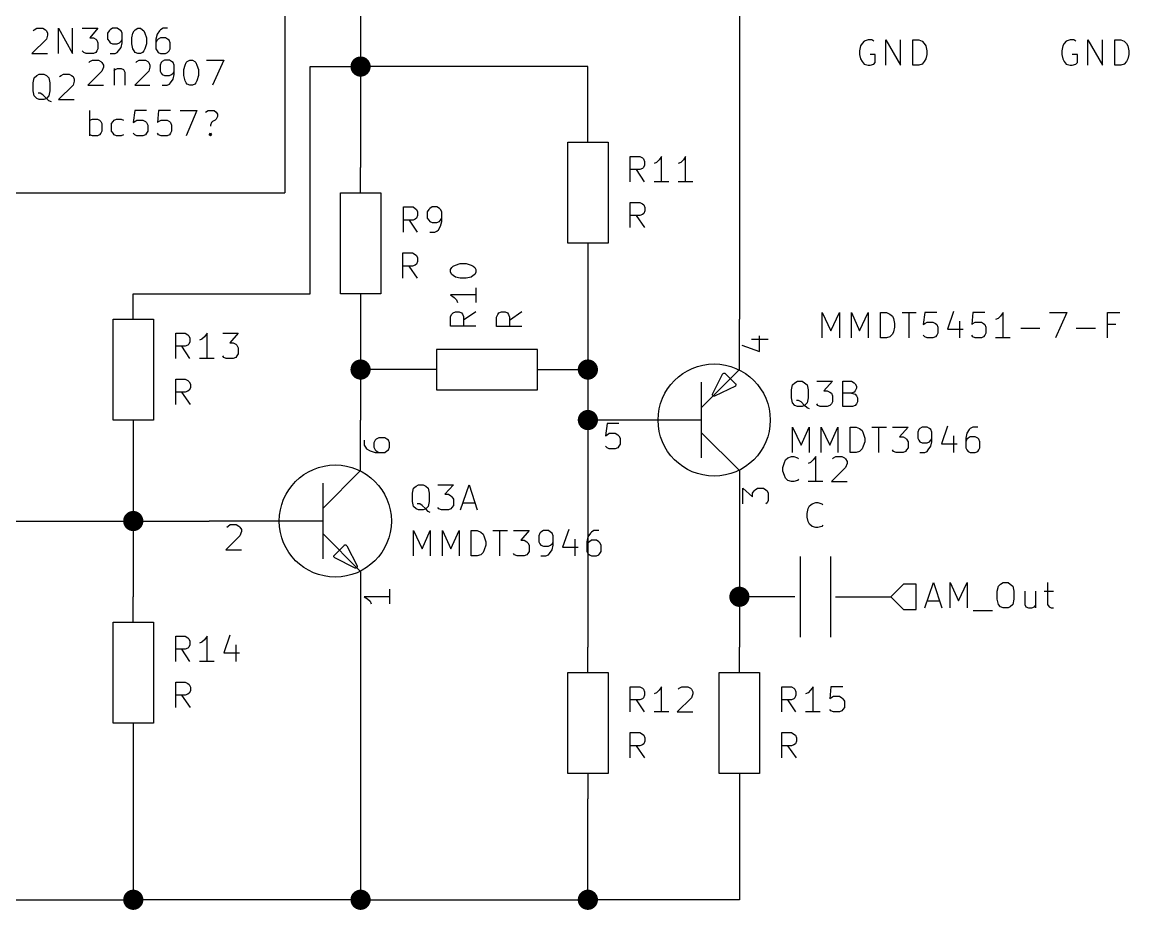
# Model space of a CAD drawing. Extents: x 0.4 to 11.3, y -7.9 to -0.4.
# Drawn here: x 6.63 to 8.821, y -4.82 to -3.062 of the extents above; entities that cross this region are included whole.
import ezdxf

# ---------------------------------------------------------------- set-up
doc = ezdxf.new("R2010")
doc.units = 0
doc.header["$MEASUREMENT"] = 0
for name, color, linetype in [('BLUE3', 171, 'CONTINUOUS'), ('BROWN2', 54, 'CONTINUOUS'), ('CYAN2', 4, 'CONTINUOUS'), ('GREEN2', 3, 'CONTINUOUS'), ('RED2', 1, 'CONTINUOUS')]:
    doc.layers.add(name, color=color, linetype=linetype)

msp = doc.modelspace()

# ---------------------------------------------------------------- linework, layer by layer
at = {"layer": 'BLUE3', "linetype": 'CONTINUOUS'}
for p, q in [((6.762, -3.142), (6.764, -3.14)), ((6.764, -3.14), (6.769, -3.137)), ((6.769, -3.137), (6.781, -3.137)), ((6.781, -3.137), (6.786, -3.14)), ((6.786, -3.14), (6.788, -3.142)), ((6.788, -3.142), (6.791, -3.147)), ((6.791, -3.151), (6.788, -3.159)), ((6.791, -3.147), (6.791, -3.151)), ((6.812, -3.154), (6.812, -3.187)), ((6.814, -3.156), (6.819, -3.154)), ((6.819, -3.154), (6.826, -3.154)), ((6.826, -3.154), (6.831, -3.156)), ((6.855, -3.142), (6.857, -3.14)), ((6.857, -3.14), (6.862, -3.137)), ((6.862, -3.137), (6.874, -3.137)), ((6.874, -3.137), (6.879, -3.14)), ((6.879, -3.14), (6.881, -3.142)), ((6.881, -3.142), (6.883, -3.147)), ((6.883, -3.151), (6.881, -3.159)), ((6.883, -3.147), (6.883, -3.151)), ((6.905, -3.142), (6.903, -3.147)), ((6.903, -3.147), (6.903, -3.159)), ((6.907, -3.14), (6.905, -3.142)), ((6.912, -3.137), (6.907, -3.14)), ((6.922, -3.137), (6.912, -3.137)), ((6.926, -3.14), (6.922, -3.137)), ((6.929, -3.142), (6.926, -3.14)), ((6.931, -3.147), (6.929, -3.142)), ((6.931, -3.166), (6.931, -3.147)), ((6.95, -3.156), (6.953, -3.147)), ((6.953, -3.147), (6.955, -3.142)), ((6.955, -3.142), (6.957, -3.14)), ((6.957, -3.14), (6.962, -3.137)), ((6.962, -3.137), (6.967, -3.137)), ((6.967, -3.137), (6.972, -3.14)), ((6.972, -3.14), (6.974, -3.142)), ((6.974, -3.142), (6.976, -3.147)), ((6.976, -3.147), (6.979, -3.156)), ((6.995, -3.137), (7.029, -3.137)), ((7.029, -3.137), (7.007, -3.187)), ((6.788, -3.159), (6.76, -3.187)), ((6.812, -3.159), (6.814, -3.156)), ((6.831, -3.156), (6.833, -3.161)), ((6.833, -3.161), (6.833, -3.187)), ((6.881, -3.159), (6.853, -3.187)), ((6.903, -3.159), (6.905, -3.163)), ((6.905, -3.163), (6.907, -3.166)), ((6.907, -3.166), (6.912, -3.168)), ((6.912, -3.168), (6.922, -3.168)), ((6.922, -3.168), (6.926, -3.166)), ((6.924, -3.182), (6.929, -3.175)), ((6.926, -3.166), (6.929, -3.163)), ((6.929, -3.163), (6.931, -3.159)), ((6.929, -3.175), (6.931, -3.166)), ((6.95, -3.168), (6.95, -3.156)), ((6.953, -3.178), (6.95, -3.168)), ((6.979, -3.168), (6.976, -3.178)), ((6.979, -3.156), (6.979, -3.168)), ((6.76, -3.187), (6.791, -3.187)), ((6.853, -3.187), (6.883, -3.187)), ((6.907, -3.187), (6.917, -3.187)), ((6.917, -3.187), (6.922, -3.185)), ((6.922, -3.185), (6.924, -3.182)), ((6.955, -3.182), (6.953, -3.178)), ((6.957, -3.185), (6.955, -3.182)), ((6.962, -3.187), (6.957, -3.185)), ((6.967, -3.187), (6.962, -3.187)), ((6.972, -3.185), (6.967, -3.187)), ((6.974, -3.182), (6.972, -3.185)), ((6.976, -3.178), (6.974, -3.182)), ((6.764, -3.287), (6.764, -3.237)), ((6.853, -3.237), (6.85, -3.261)), ((6.876, -3.237), (6.853, -3.237)), ((6.9, -3.237), (6.898, -3.261)), ((6.924, -3.237), (6.9, -3.237)), ((6.943, -3.237), (6.976, -3.237)), ((6.976, -3.237), (6.955, -3.287)), ((6.993, -3.24), (6.998, -3.237)), ((6.998, -3.237), (7.01, -3.237)), ((7.01, -3.237), (7.014, -3.24)), ((7.014, -3.24), (7.017, -3.244)), ((6.764, -3.256), (6.769, -3.254)), ((6.769, -3.254), (6.779, -3.254)), ((6.779, -3.254), (6.783, -3.256)), ((6.783, -3.256), (6.786, -3.259)), ((6.786, -3.259), (6.788, -3.263)), ((6.788, -3.263), (6.788, -3.278)), ((6.807, -3.263), (6.81, -3.259)), ((6.807, -3.278), (6.807, -3.263)), ((6.81, -3.259), (6.812, -3.256)), ((6.812, -3.256), (6.817, -3.254)), ((6.817, -3.254), (6.826, -3.254)), ((6.826, -3.254), (6.831, -3.256)), ((6.85, -3.261), (6.853, -3.259)), ((6.853, -3.259), (6.857, -3.256)), ((6.857, -3.256), (6.869, -3.256)), ((6.869, -3.256), (6.874, -3.259)), ((6.874, -3.259), (6.876, -3.261)), ((6.876, -3.261), (6.879, -3.266)), ((6.898, -3.261), (6.9, -3.259)), ((6.9, -3.259), (6.905, -3.256)), ((6.905, -3.256), (6.917, -3.256)), ((6.917, -3.256), (6.922, -3.259)), ((6.922, -3.259), (6.924, -3.261)), ((6.924, -3.261), (6.926, -3.266)), ((7.005, -3.261), (7.003, -3.266)), ((7.007, -3.259), (7.005, -3.261)), ((7.012, -3.256), (7.007, -3.259)), ((7.014, -3.254), (7.012, -3.256)), ((7.017, -3.249), (7.014, -3.254)), ((7.017, -3.244), (7.017, -3.249)), ((6.769, -3.287), (6.764, -3.285)), ((6.783, -3.285), (6.779, -3.287)), ((6.786, -3.282), (6.783, -3.285)), ((6.788, -3.278), (6.786, -3.282)), ((6.81, -3.282), (6.807, -3.278)), ((6.812, -3.285), (6.81, -3.282)), ((6.817, -3.287), (6.812, -3.285)), ((6.831, -3.285), (6.826, -3.287)), ((6.853, -3.285), (6.85, -3.282)), ((6.857, -3.287), (6.853, -3.285)), ((6.874, -3.285), (6.869, -3.287)), ((6.876, -3.282), (6.874, -3.285)), ((6.879, -3.278), (6.876, -3.282)), ((6.879, -3.266), (6.879, -3.278)), ((6.9, -3.285), (6.898, -3.282)), ((6.905, -3.287), (6.9, -3.285)), ((6.922, -3.285), (6.917, -3.287)), ((6.924, -3.282), (6.922, -3.285)), ((6.926, -3.278), (6.924, -3.282)), ((6.926, -3.266), (6.926, -3.278)), ((7, -3.285), (7.003, -3.282)), ((7.003, -3.287), (7, -3.285)), ((7.003, -3.266), (7.003, -3.268)), ((7.003, -3.282), (7.005, -3.285)), ((7.003, -3.282), (7.003, -3.287)), ((7.005, -3.285), (7.003, -3.287)), ((6.779, -3.287), (6.769, -3.287)), ((6.826, -3.287), (6.817, -3.287)), ((6.869, -3.287), (6.857, -3.287)), ((6.917, -3.287), (6.905, -3.287)), ((8.214, -3.687), (8.214, -3.637)), ((8.214, -3.637), (8.231, -3.673)), ((8.231, -3.673), (8.248, -3.637)), ((8.248, -3.637), (8.248, -3.687)), ((8.272, -3.687), (8.272, -3.637)), ((8.272, -3.637), (8.288, -3.673)), ((8.288, -3.673), (8.305, -3.637)), ((8.305, -3.637), (8.305, -3.687)), ((8.329, -3.687), (8.329, -3.637)), ((8.329, -3.637), (8.341, -3.637)), ((8.341, -3.637), (8.348, -3.64)), ((8.372, -3.637), (8.4, -3.637)), ((8.386, -3.687), (8.386, -3.637)), ((8.417, -3.637), (8.414, -3.661)), ((8.441, -3.637), (8.417, -3.637)), ((8.474, -3.635), (8.462, -3.67)), ((8.512, -3.637), (8.51, -3.661)), ((8.536, -3.637), (8.512, -3.637)), ((8.572, -3.637), (8.567, -3.644)), ((8.572, -3.687), (8.572, -3.637)), ((8.664, -3.637), (8.698, -3.637)), ((8.698, -3.637), (8.676, -3.687)), ((8.779, -3.687), (8.779, -3.637)), ((8.779, -3.637), (8.803, -3.637)), ((8.348, -3.64), (8.353, -3.644)), ((8.353, -3.644), (8.355, -3.649)), ((8.355, -3.649), (8.357, -3.659)), ((8.417, -3.659), (8.422, -3.656)), ((8.422, -3.656), (8.433, -3.656)), ((8.433, -3.656), (8.438, -3.659)), ((8.486, -3.654), (8.486, -3.687)), ((8.512, -3.659), (8.517, -3.656)), ((8.517, -3.656), (8.529, -3.656)), ((8.529, -3.656), (8.533, -3.659)), ((8.562, -3.649), (8.557, -3.651)), ((8.567, -3.644), (8.562, -3.649)), ((8.353, -3.68), (8.348, -3.685)), ((8.355, -3.675), (8.353, -3.68)), ((8.357, -3.666), (8.355, -3.675)), ((8.357, -3.659), (8.357, -3.666)), ((8.414, -3.661), (8.417, -3.659)), ((8.438, -3.659), (8.441, -3.661)), ((8.441, -3.661), (8.443, -3.666)), ((8.443, -3.678), (8.441, -3.682)), ((8.443, -3.666), (8.443, -3.678)), ((8.462, -3.67), (8.493, -3.67)), ((8.51, -3.661), (8.512, -3.659)), ((8.533, -3.659), (8.536, -3.661)), ((8.536, -3.661), (8.538, -3.666)), ((8.538, -3.678), (8.536, -3.682)), ((8.538, -3.666), (8.538, -3.678)), ((8.607, -3.668), (8.645, -3.668)), ((8.717, -3.668), (8.755, -3.668)), ((8.795, -3.661), (8.779, -3.661)), ((8.341, -3.687), (8.329, -3.687)), ((8.348, -3.685), (8.341, -3.687)), ((8.417, -3.685), (8.414, -3.682)), ((8.422, -3.687), (8.417, -3.685)), ((8.433, -3.687), (8.422, -3.687)), ((8.438, -3.685), (8.433, -3.687)), ((8.441, -3.682), (8.438, -3.685)), ((8.512, -3.685), (8.51, -3.682)), ((8.517, -3.687), (8.512, -3.685)), ((8.529, -3.687), (8.517, -3.687)), ((8.533, -3.685), (8.529, -3.687)), ((8.536, -3.682), (8.533, -3.685)), ((8.586, -3.687), (8.557, -3.687))]:
    msp.add_line(p, q, dxfattribs=at)
at = {"layer": 'BROWN2', "linetype": 'CONTINUOUS'}
for p, q in [((8.375, -4.175), (8.35, -4.2)), ((8.4, -4.175), (8.375, -4.175)), ((8.4, -4.225), (8.4, -4.175)), ((8.417, -4.222), (8.434, -4.172)), ((8.434, -4.172), (8.451, -4.222)), ((8.467, -4.222), (8.467, -4.172)), ((8.467, -4.172), (8.484, -4.208)), ((8.484, -4.208), (8.501, -4.172)), ((8.501, -4.172), (8.501, -4.222)), ((8.56, -4.189), (8.563, -4.179)), ((8.563, -4.179), (8.567, -4.175)), ((8.567, -4.175), (8.572, -4.172)), ((8.572, -4.172), (8.582, -4.172)), ((8.582, -4.172), (8.586, -4.175)), ((8.586, -4.175), (8.591, -4.179)), ((8.591, -4.179), (8.593, -4.189)), ((8.66, -4.172), (8.66, -4.215)), ((8.35, -4.2), (8.375, -4.225)), ((8.56, -4.205), (8.56, -4.189)), ((8.563, -4.215), (8.56, -4.205)), ((8.593, -4.205), (8.591, -4.215)), ((8.593, -4.189), (8.593, -4.205)), ((8.615, -4.189), (8.615, -4.215)), ((8.636, -4.189), (8.636, -4.222)), ((8.653, -4.189), (8.672, -4.189)), ((8.375, -4.225), (8.4, -4.225)), ((8.422, -4.208), (8.446, -4.208)), ((8.513, -4.227), (8.551, -4.227)), ((8.567, -4.22), (8.563, -4.215)), ((8.572, -4.222), (8.567, -4.22)), ((8.582, -4.222), (8.572, -4.222)), ((8.586, -4.22), (8.582, -4.222)), ((8.591, -4.215), (8.586, -4.22)), ((8.615, -4.215), (8.617, -4.22)), ((8.617, -4.22), (8.622, -4.222)), ((8.622, -4.222), (8.629, -4.222)), ((8.629, -4.222), (8.634, -4.22)), ((8.634, -4.22), (8.636, -4.217)), ((8.66, -4.215), (8.663, -4.22)), ((8.663, -4.22), (8.667, -4.222)), ((8.667, -4.222), (8.672, -4.222))]:
    msp.add_line(p, q, dxfattribs=at)
at = {"layer": 'CYAN2', "linetype": 'CONTINUOUS'}
for p, q in [((6.652, -3.079), (6.654, -3.077)), ((6.654, -3.077), (6.659, -3.074)), ((6.659, -3.074), (6.671, -3.074)), ((6.671, -3.074), (6.676, -3.077)), ((6.676, -3.077), (6.678, -3.079)), ((6.678, -3.079), (6.68, -3.084)), ((6.68, -3.088), (6.678, -3.096)), ((6.68, -3.084), (6.68, -3.088)), ((6.702, -3.124), (6.702, -3.074)), ((6.702, -3.074), (6.73, -3.124)), ((6.73, -3.124), (6.73, -3.074)), ((6.749, -3.074), (6.78, -3.074)), ((6.78, -3.074), (6.764, -3.093)), ((6.802, -3.079), (6.799, -3.084)), ((6.799, -3.084), (6.799, -3.096)), ((6.804, -3.077), (6.802, -3.079)), ((6.809, -3.074), (6.804, -3.077)), ((6.818, -3.074), (6.809, -3.074)), ((6.823, -3.077), (6.818, -3.074)), ((6.826, -3.079), (6.823, -3.077)), ((6.828, -3.084), (6.826, -3.079)), ((6.828, -3.103), (6.828, -3.084)), ((6.847, -3.093), (6.849, -3.084)), ((6.849, -3.084), (6.852, -3.079)), ((6.852, -3.079), (6.854, -3.077)), ((6.854, -3.077), (6.859, -3.074)), ((6.859, -3.074), (6.864, -3.074)), ((6.864, -3.074), (6.868, -3.077)), ((6.868, -3.077), (6.871, -3.079)), ((6.871, -3.079), (6.873, -3.084)), ((6.873, -3.084), (6.876, -3.093)), ((6.897, -3.086), (6.895, -3.096)), ((6.902, -3.079), (6.897, -3.086)), ((6.904, -3.077), (6.902, -3.079)), ((6.909, -3.074), (6.904, -3.077)), ((6.918, -3.074), (6.909, -3.074)), ((6.678, -3.096), (6.649, -3.124)), ((6.764, -3.093), (6.771, -3.093)), ((6.771, -3.093), (6.776, -3.096)), ((6.776, -3.096), (6.778, -3.098)), ((6.778, -3.098), (6.78, -3.103)), ((6.78, -3.103), (6.78, -3.115)), ((6.799, -3.096), (6.802, -3.1)), ((6.802, -3.1), (6.804, -3.103)), ((6.804, -3.103), (6.809, -3.105)), ((6.809, -3.105), (6.818, -3.105)), ((6.818, -3.105), (6.823, -3.103)), ((6.823, -3.103), (6.826, -3.1)), ((6.826, -3.1), (6.828, -3.096)), ((6.826, -3.112), (6.828, -3.103)), ((6.847, -3.105), (6.847, -3.093)), ((6.849, -3.115), (6.847, -3.105)), ((6.876, -3.105), (6.873, -3.115)), ((6.876, -3.093), (6.876, -3.105)), ((6.895, -3.096), (6.895, -3.115)), ((6.897, -3.098), (6.895, -3.103)), ((6.899, -3.096), (6.897, -3.098)), ((6.904, -3.093), (6.899, -3.096)), ((6.914, -3.093), (6.904, -3.093)), ((6.918, -3.096), (6.914, -3.093)), ((6.921, -3.098), (6.918, -3.096)), ((6.923, -3.103), (6.921, -3.098)), ((6.923, -3.115), (6.923, -3.103)), ((8.29, -3.109), (8.288, -3.119)), ((8.293, -3.104), (8.29, -3.109)), ((8.297, -3.1), (8.293, -3.104)), ((8.305, -3.097), (8.297, -3.1)), ((8.312, -3.097), (8.305, -3.097)), ((8.316, -3.1), (8.312, -3.097)), ((8.34, -3.147), (8.34, -3.097)), ((8.34, -3.097), (8.369, -3.147)), ((8.369, -3.147), (8.369, -3.097)), ((8.393, -3.147), (8.393, -3.097)), ((8.393, -3.097), (8.405, -3.097)), ((8.405, -3.097), (8.412, -3.1)), ((8.412, -3.1), (8.416, -3.104)), ((8.416, -3.104), (8.419, -3.109)), ((8.419, -3.109), (8.421, -3.119)), ((8.69, -3.109), (8.688, -3.119)), ((8.693, -3.104), (8.69, -3.109)), ((8.697, -3.1), (8.693, -3.104)), ((8.705, -3.097), (8.697, -3.1)), ((8.712, -3.097), (8.705, -3.097)), ((8.716, -3.1), (8.712, -3.097)), ((8.74, -3.147), (8.74, -3.097)), ((8.74, -3.097), (8.769, -3.147)), ((8.769, -3.147), (8.769, -3.097)), ((8.793, -3.147), (8.793, -3.097)), ((8.793, -3.097), (8.805, -3.097)), ((8.805, -3.097), (8.812, -3.1)), ((8.812, -3.1), (8.816, -3.104)), ((8.816, -3.104), (8.819, -3.109)), ((8.819, -3.109), (8.821, -3.119)), ((6.649, -3.124), (6.68, -3.124)), ((6.752, -3.122), (6.749, -3.119)), ((6.757, -3.124), (6.752, -3.122)), ((6.771, -3.124), (6.757, -3.124)), ((6.776, -3.122), (6.771, -3.124)), ((6.778, -3.119), (6.776, -3.122)), ((6.78, -3.115), (6.778, -3.119)), ((6.804, -3.124), (6.814, -3.124)), ((6.814, -3.124), (6.818, -3.122)), ((6.818, -3.122), (6.821, -3.119)), ((6.821, -3.119), (6.826, -3.112)), ((6.852, -3.119), (6.849, -3.115)), ((6.854, -3.122), (6.852, -3.119)), ((6.859, -3.124), (6.854, -3.122)), ((6.864, -3.124), (6.859, -3.124)), ((6.868, -3.122), (6.864, -3.124)), ((6.871, -3.119), (6.868, -3.122)), ((6.873, -3.115), (6.871, -3.119)), ((6.895, -3.115), (6.897, -3.119)), ((6.897, -3.119), (6.899, -3.122)), ((6.899, -3.122), (6.904, -3.124)), ((6.904, -3.124), (6.914, -3.124)), ((6.914, -3.124), (6.918, -3.122)), ((6.918, -3.122), (6.921, -3.119)), ((6.921, -3.119), (6.923, -3.115)), ((8.288, -3.119), (8.288, -3.126)), ((8.288, -3.126), (8.29, -3.135)), ((8.319, -3.126), (8.309, -3.126)), ((8.319, -3.142), (8.319, -3.126)), ((8.421, -3.126), (8.419, -3.135)), ((8.421, -3.119), (8.421, -3.126)), ((8.688, -3.119), (8.688, -3.126)), ((8.688, -3.126), (8.69, -3.135)), ((8.719, -3.126), (8.709, -3.126)), ((8.719, -3.142), (8.719, -3.126)), ((8.821, -3.126), (8.819, -3.135)), ((8.821, -3.119), (8.821, -3.126)), ((8.29, -3.135), (8.293, -3.14)), ((8.293, -3.14), (8.297, -3.145)), ((8.297, -3.145), (8.305, -3.147)), ((8.305, -3.147), (8.309, -3.147)), ((8.309, -3.147), (8.316, -3.145)), ((8.316, -3.145), (8.319, -3.142)), ((8.405, -3.147), (8.393, -3.147)), ((8.412, -3.145), (8.405, -3.147)), ((8.416, -3.14), (8.412, -3.145)), ((8.419, -3.135), (8.416, -3.14)), ((8.69, -3.135), (8.693, -3.14)), ((8.693, -3.14), (8.697, -3.145)), ((8.697, -3.145), (8.705, -3.147)), ((8.705, -3.147), (8.709, -3.147)), ((8.709, -3.147), (8.716, -3.145)), ((8.716, -3.145), (8.719, -3.142)), ((8.805, -3.147), (8.793, -3.147)), ((8.812, -3.145), (8.805, -3.147)), ((8.816, -3.14), (8.812, -3.145)), ((8.819, -3.135), (8.816, -3.14)), ((6.652, -3.182), (6.654, -3.172)), ((6.654, -3.172), (6.659, -3.168)), ((6.659, -3.168), (6.664, -3.165)), ((6.664, -3.165), (6.673, -3.165)), ((6.673, -3.165), (6.678, -3.168)), ((6.678, -3.168), (6.683, -3.172)), ((6.683, -3.172), (6.685, -3.182)), ((6.704, -3.17), (6.707, -3.168)), ((6.707, -3.168), (6.712, -3.165)), ((6.712, -3.165), (6.723, -3.165)), ((6.723, -3.165), (6.728, -3.168)), ((6.728, -3.168), (6.731, -3.17)), ((6.731, -3.17), (6.733, -3.175)), ((6.733, -3.175), (6.733, -3.179)), ((6.652, -3.198), (6.652, -3.182)), ((6.654, -3.208), (6.652, -3.198)), ((6.685, -3.198), (6.683, -3.208)), ((6.685, -3.182), (6.685, -3.198)), ((6.731, -3.187), (6.702, -3.215)), ((6.733, -3.179), (6.731, -3.187)), ((6.659, -3.213), (6.654, -3.208)), ((6.664, -3.215), (6.659, -3.213)), ((6.666, -3.203), (6.662, -3.203)), ((6.673, -3.215), (6.664, -3.215)), ((6.671, -3.206), (6.666, -3.203)), ((6.678, -3.213), (6.671, -3.206)), ((6.678, -3.213), (6.673, -3.215)), ((6.683, -3.208), (6.678, -3.213)), ((6.683, -3.218), (6.678, -3.213)), ((6.688, -3.22), (6.683, -3.218)), ((6.702, -3.215), (6.733, -3.215)), ((7.834, -3.378), (7.834, -3.328)), ((7.834, -3.328), (7.853, -3.328)), ((7.853, -3.328), (7.858, -3.331)), ((7.896, -3.328), (7.891, -3.335)), ((7.896, -3.378), (7.896, -3.328)), ((7.943, -3.328), (7.939, -3.335)), ((7.943, -3.378), (7.943, -3.328)), ((7.858, -3.352), (7.853, -3.354)), ((7.858, -3.331), (7.86, -3.333)), ((7.86, -3.35), (7.858, -3.352)), ((7.86, -3.333), (7.862, -3.338)), ((7.862, -3.345), (7.86, -3.35)), ((7.862, -3.338), (7.862, -3.345)), ((7.886, -3.34), (7.881, -3.342)), ((7.891, -3.335), (7.886, -3.34)), ((7.934, -3.34), (7.929, -3.342)), ((7.939, -3.335), (7.934, -3.34)), ((7.853, -3.354), (7.834, -3.354)), ((7.862, -3.378), (7.846, -3.354)), ((7.91, -3.378), (7.881, -3.378)), ((7.958, -3.378), (7.929, -3.378)), ((7.385, -3.478), (7.385, -3.428)), ((7.385, -3.428), (7.404, -3.428)), ((7.404, -3.428), (7.408, -3.431)), ((7.408, -3.431), (7.411, -3.433)), ((7.411, -3.433), (7.413, -3.438)), ((7.413, -3.438), (7.413, -3.445)), ((7.435, -3.433), (7.432, -3.438)), ((7.432, -3.438), (7.432, -3.45)), ((7.437, -3.431), (7.435, -3.433)), ((7.442, -3.428), (7.437, -3.431)), ((7.451, -3.428), (7.442, -3.428)), ((7.456, -3.431), (7.451, -3.428)), ((7.458, -3.433), (7.456, -3.431)), ((7.461, -3.438), (7.458, -3.433)), ((7.461, -3.457), (7.461, -3.438)), ((7.834, -3.469), (7.834, -3.419)), ((7.834, -3.419), (7.853, -3.419)), ((7.853, -3.419), (7.858, -3.422)), ((7.858, -3.422), (7.861, -3.424)), ((7.861, -3.424), (7.863, -3.429)), ((7.863, -3.436), (7.861, -3.441)), ((7.863, -3.429), (7.863, -3.436)), ((7.404, -3.454), (7.385, -3.454)), ((7.413, -3.478), (7.397, -3.454)), ((7.408, -3.452), (7.404, -3.454)), ((7.411, -3.45), (7.408, -3.452)), ((7.413, -3.445), (7.411, -3.45)), ((7.432, -3.45), (7.435, -3.454)), ((7.435, -3.454), (7.437, -3.457)), ((7.437, -3.457), (7.442, -3.459)), ((7.442, -3.459), (7.451, -3.459)), ((7.451, -3.459), (7.456, -3.457)), ((7.456, -3.457), (7.458, -3.454)), ((7.458, -3.454), (7.461, -3.45)), ((7.458, -3.466), (7.461, -3.457)), ((7.853, -3.445), (7.834, -3.445)), ((7.863, -3.469), (7.846, -3.445)), ((7.858, -3.443), (7.853, -3.445)), ((7.861, -3.441), (7.858, -3.443)), ((7.437, -3.478), (7.447, -3.478)), ((7.447, -3.478), (7.451, -3.476)), ((7.451, -3.476), (7.454, -3.473)), ((7.454, -3.473), (7.458, -3.466)), ((7.384, -3.569), (7.384, -3.519)), ((7.384, -3.519), (7.403, -3.519)), ((7.403, -3.519), (7.408, -3.522)), ((7.408, -3.522), (7.411, -3.524)), ((7.411, -3.524), (7.413, -3.529)), ((7.403, -3.545), (7.384, -3.545)), ((7.413, -3.569), (7.396, -3.545)), ((7.408, -3.543), (7.403, -3.545)), ((7.411, -3.541), (7.408, -3.543)), ((7.413, -3.536), (7.411, -3.541)), ((7.413, -3.529), (7.413, -3.536)), ((7.478, -3.552), (7.481, -3.548)), ((7.481, -3.548), (7.483, -3.545)), ((7.483, -3.545), (7.488, -3.543)), ((7.488, -3.543), (7.497, -3.54)), ((7.497, -3.54), (7.509, -3.54)), ((7.509, -3.54), (7.519, -3.543)), ((7.519, -3.543), (7.523, -3.545)), ((7.523, -3.545), (7.526, -3.548)), ((7.526, -3.548), (7.528, -3.552)), ((7.478, -3.557), (7.478, -3.552)), ((7.481, -3.562), (7.478, -3.557)), ((7.483, -3.564), (7.481, -3.562)), ((7.488, -3.567), (7.483, -3.564)), ((7.497, -3.569), (7.488, -3.567)), ((7.509, -3.569), (7.497, -3.569)), ((7.519, -3.567), (7.509, -3.569)), ((7.523, -3.564), (7.519, -3.567)), ((7.526, -3.562), (7.523, -3.564)), ((7.528, -3.557), (7.526, -3.562)), ((7.528, -3.552), (7.528, -3.557)), ((7.528, -3.588), (7.528, -3.617)), ((7.528, -3.602), (7.478, -3.602)), ((7.478, -3.602), (7.485, -3.607)), ((7.485, -3.607), (7.49, -3.612)), ((7.49, -3.612), (7.492, -3.617)), ((7.483, -3.638), (7.488, -3.636)), ((7.488, -3.636), (7.495, -3.636)), ((7.495, -3.636), (7.5, -3.638)), ((7.528, -3.636), (7.504, -3.652)), ((7.574, -3.638), (7.579, -3.636)), ((7.579, -3.636), (7.586, -3.636)), ((7.586, -3.636), (7.591, -3.638)), ((7.619, -3.636), (7.595, -3.653)), ((7.478, -3.645), (7.481, -3.64)), ((7.478, -3.664), (7.478, -3.645)), ((7.481, -3.64), (7.483, -3.638)), ((7.5, -3.638), (7.502, -3.64)), ((7.502, -3.64), (7.504, -3.645)), ((7.504, -3.645), (7.504, -3.664)), ((7.569, -3.646), (7.572, -3.641)), ((7.569, -3.665), (7.569, -3.646)), ((7.572, -3.641), (7.574, -3.638)), ((7.591, -3.638), (7.593, -3.641)), ((7.593, -3.641), (7.595, -3.646)), ((7.595, -3.646), (7.595, -3.665)), ((6.934, -3.728), (6.934, -3.678)), ((6.934, -3.678), (6.953, -3.678)), ((6.953, -3.678), (6.958, -3.681)), ((6.996, -3.678), (6.991, -3.685)), ((6.996, -3.728), (6.996, -3.678)), ((7.027, -3.678), (7.058, -3.678)), ((7.058, -3.678), (7.041, -3.697)), ((7.528, -3.664), (7.478, -3.664)), ((7.619, -3.665), (7.569, -3.665)), ((6.958, -3.702), (6.953, -3.704)), ((6.958, -3.681), (6.96, -3.683)), ((6.96, -3.7), (6.958, -3.702)), ((6.96, -3.683), (6.962, -3.688)), ((6.962, -3.695), (6.96, -3.7)), ((6.962, -3.688), (6.962, -3.695)), ((6.986, -3.69), (6.981, -3.692)), ((6.991, -3.685), (6.986, -3.69)), ((7.041, -3.697), (7.048, -3.697)), ((7.048, -3.697), (7.053, -3.7)), ((7.053, -3.7), (7.055, -3.702)), ((7.055, -3.702), (7.058, -3.707)), ((6.953, -3.704), (6.934, -3.704)), ((6.962, -3.728), (6.946, -3.704)), ((7.029, -3.726), (7.027, -3.723)), ((7.055, -3.723), (7.053, -3.726)), ((7.058, -3.719), (7.055, -3.723)), ((7.058, -3.707), (7.058, -3.719)), ((7.01, -3.728), (6.981, -3.728)), ((7.034, -3.728), (7.029, -3.726)), ((7.048, -3.728), (7.034, -3.728)), ((7.053, -3.726), (7.048, -3.728)), ((6.934, -3.819), (6.934, -3.769)), ((6.934, -3.769), (6.953, -3.769)), ((6.953, -3.769), (6.958, -3.772)), ((6.958, -3.772), (6.961, -3.774)), ((6.961, -3.774), (6.963, -3.779)), ((6.963, -3.786), (6.961, -3.791)), ((6.963, -3.779), (6.963, -3.786)), ((8.153, -3.79), (8.155, -3.78)), ((8.153, -3.806), (8.153, -3.79)), ((8.155, -3.78), (8.16, -3.776)), ((8.16, -3.776), (8.165, -3.773)), ((8.165, -3.773), (8.174, -3.773)), ((8.174, -3.773), (8.179, -3.776)), ((8.179, -3.776), (8.184, -3.78)), ((8.184, -3.78), (8.186, -3.79)), ((8.186, -3.79), (8.186, -3.806)), ((8.203, -3.773), (8.234, -3.773)), ((8.234, -3.773), (8.217, -3.792)), ((8.255, -3.823), (8.255, -3.773)), ((8.255, -3.773), (8.272, -3.773)), ((8.272, -3.773), (8.277, -3.776)), ((8.277, -3.776), (8.279, -3.778)), ((8.279, -3.778), (8.282, -3.783)), ((8.282, -3.787), (8.279, -3.792)), ((8.282, -3.783), (8.282, -3.787)), ((6.953, -3.795), (6.934, -3.795)), ((6.963, -3.819), (6.946, -3.795)), ((6.958, -3.793), (6.953, -3.795)), ((6.961, -3.791), (6.958, -3.793)), ((8.155, -3.816), (8.153, -3.806)), ((8.167, -3.811), (8.163, -3.811)), ((8.172, -3.814), (8.167, -3.811)), ((8.186, -3.806), (8.184, -3.816)), ((8.217, -3.792), (8.224, -3.792)), ((8.224, -3.792), (8.229, -3.795)), ((8.229, -3.795), (8.232, -3.797)), ((8.232, -3.797), (8.234, -3.802)), ((8.234, -3.802), (8.234, -3.814)), ((8.272, -3.797), (8.255, -3.797)), ((8.277, -3.795), (8.272, -3.797)), ((8.272, -3.797), (8.279, -3.799)), ((8.279, -3.792), (8.277, -3.795)), ((8.279, -3.799), (8.282, -3.802)), ((8.282, -3.802), (8.284, -3.806)), ((8.284, -3.806), (8.284, -3.814)), ((8.16, -3.821), (8.155, -3.816)), ((8.165, -3.823), (8.16, -3.821)), ((8.174, -3.823), (8.165, -3.823)), ((8.179, -3.821), (8.172, -3.814)), ((8.179, -3.821), (8.174, -3.823)), ((8.184, -3.816), (8.179, -3.821)), ((8.184, -3.826), (8.179, -3.821)), ((8.189, -3.828), (8.184, -3.826)), ((8.205, -3.821), (8.203, -3.818)), ((8.21, -3.823), (8.205, -3.821)), ((8.224, -3.823), (8.21, -3.823)), ((8.229, -3.821), (8.224, -3.823)), ((8.232, -3.818), (8.229, -3.821)), ((8.234, -3.814), (8.232, -3.818)), ((8.274, -3.823), (8.255, -3.823)), ((8.279, -3.821), (8.274, -3.823)), ((8.282, -3.818), (8.279, -3.821)), ((8.284, -3.814), (8.282, -3.818)), ((8.155, -3.914), (8.155, -3.864)), ((8.155, -3.864), (8.172, -3.9)), ((8.172, -3.9), (8.188, -3.864)), ((8.188, -3.864), (8.188, -3.914)), ((8.212, -3.914), (8.212, -3.864)), ((8.212, -3.864), (8.229, -3.9)), ((8.229, -3.9), (8.245, -3.864)), ((8.245, -3.864), (8.245, -3.914)), ((8.269, -3.914), (8.269, -3.864)), ((8.269, -3.864), (8.281, -3.864)), ((8.281, -3.864), (8.288, -3.867)), ((8.288, -3.867), (8.293, -3.871)), ((8.293, -3.871), (8.295, -3.876)), ((8.295, -3.876), (8.298, -3.886)), ((8.312, -3.864), (8.341, -3.864)), ((8.326, -3.914), (8.326, -3.864)), ((8.353, -3.864), (8.384, -3.864)), ((8.384, -3.864), (8.367, -3.883)), ((8.405, -3.869), (8.403, -3.874)), ((8.403, -3.874), (8.403, -3.886)), ((8.407, -3.867), (8.405, -3.869)), ((8.412, -3.864), (8.407, -3.867)), ((8.422, -3.864), (8.412, -3.864)), ((8.426, -3.867), (8.422, -3.864)), ((8.429, -3.869), (8.426, -3.867)), ((8.431, -3.874), (8.429, -3.869)), ((8.431, -3.893), (8.431, -3.874)), ((8.462, -3.862), (8.45, -3.897)), ((8.5, -3.876), (8.498, -3.886)), ((8.505, -3.869), (8.5, -3.876)), ((8.507, -3.867), (8.505, -3.869)), ((8.512, -3.864), (8.507, -3.867)), ((8.522, -3.864), (8.512, -3.864)), ((8.298, -3.893), (8.295, -3.902)), ((8.298, -3.886), (8.298, -3.893)), ((8.367, -3.883), (8.374, -3.883)), ((8.374, -3.883), (8.379, -3.886)), ((8.379, -3.886), (8.381, -3.888)), ((8.381, -3.888), (8.384, -3.893)), ((8.384, -3.893), (8.384, -3.905)), ((8.403, -3.886), (8.405, -3.89)), ((8.405, -3.89), (8.407, -3.893)), ((8.407, -3.893), (8.412, -3.895)), ((8.412, -3.895), (8.422, -3.895)), ((8.422, -3.895), (8.426, -3.893)), ((8.426, -3.893), (8.429, -3.89)), ((8.429, -3.89), (8.431, -3.886)), ((8.429, -3.902), (8.431, -3.893)), ((8.45, -3.897), (8.481, -3.897)), ((8.474, -3.881), (8.474, -3.914)), ((8.498, -3.886), (8.498, -3.905)), ((8.5, -3.888), (8.498, -3.893)), ((8.503, -3.886), (8.5, -3.888)), ((8.507, -3.883), (8.503, -3.886)), ((8.517, -3.883), (8.507, -3.883)), ((8.522, -3.886), (8.517, -3.883)), ((8.524, -3.888), (8.522, -3.886)), ((8.526, -3.893), (8.524, -3.888)), ((8.526, -3.905), (8.526, -3.893)), ((8.281, -3.914), (8.269, -3.914)), ((8.288, -3.912), (8.281, -3.914)), ((8.293, -3.907), (8.288, -3.912)), ((8.295, -3.902), (8.293, -3.907)), ((8.355, -3.912), (8.353, -3.909)), ((8.36, -3.914), (8.355, -3.912)), ((8.374, -3.914), (8.36, -3.914)), ((8.379, -3.912), (8.374, -3.914)), ((8.381, -3.909), (8.379, -3.912)), ((8.384, -3.905), (8.381, -3.909)), ((8.407, -3.914), (8.417, -3.914)), ((8.417, -3.914), (8.422, -3.912)), ((8.422, -3.912), (8.424, -3.909)), ((8.424, -3.909), (8.429, -3.902)), ((8.498, -3.905), (8.5, -3.909)), ((8.5, -3.909), (8.503, -3.912)), ((8.503, -3.912), (8.507, -3.914)), ((8.507, -3.914), (8.517, -3.914)), ((8.517, -3.914), (8.522, -3.912)), ((8.522, -3.912), (8.524, -3.909)), ((8.524, -3.909), (8.526, -3.905)), ((8.136, -3.944), (8.139, -3.934)), ((8.139, -3.934), (8.141, -3.929)), ((8.141, -3.929), (8.146, -3.925)), ((8.146, -3.925), (8.153, -3.922)), ((8.153, -3.922), (8.158, -3.922)), ((8.158, -3.922), (8.165, -3.925)), ((8.165, -3.925), (8.167, -3.927)), ((8.191, -3.934), (8.186, -3.936)), ((8.196, -3.929), (8.191, -3.934)), ((8.201, -3.922), (8.196, -3.929)), ((8.201, -3.972), (8.201, -3.922)), ((8.234, -3.927), (8.236, -3.925)), ((8.236, -3.925), (8.241, -3.922)), ((8.241, -3.922), (8.253, -3.922)), ((8.253, -3.922), (8.258, -3.925)), ((8.258, -3.925), (8.26, -3.927)), ((8.26, -3.927), (8.263, -3.932)), ((8.263, -3.936), (8.26, -3.944)), ((8.263, -3.932), (8.263, -3.936)), ((8.136, -3.951), (8.136, -3.944)), ((8.139, -3.96), (8.136, -3.951)), ((8.141, -3.965), (8.139, -3.96)), ((8.146, -3.97), (8.141, -3.965)), ((8.26, -3.944), (8.232, -3.972)), ((7.403, -3.995), (7.405, -3.985)), ((7.405, -3.985), (7.41, -3.981)), ((7.41, -3.981), (7.415, -3.978)), ((7.415, -3.978), (7.424, -3.978)), ((7.424, -3.978), (7.429, -3.981)), ((7.429, -3.981), (7.434, -3.985)), ((7.434, -3.985), (7.436, -3.995)), ((7.453, -3.978), (7.484, -3.978)), ((7.484, -3.978), (7.467, -3.997)), ((7.498, -4.028), (7.515, -3.978)), ((7.515, -3.978), (7.531, -4.028)), ((8.153, -3.972), (8.146, -3.97)), ((8.158, -3.972), (8.153, -3.972)), ((8.165, -3.97), (8.158, -3.972)), ((8.167, -3.967), (8.165, -3.97)), ((8.215, -3.972), (8.186, -3.972)), ((8.232, -3.972), (8.263, -3.972)), ((7.403, -4.011), (7.403, -3.995)), ((7.436, -3.995), (7.436, -4.011)), ((7.467, -3.997), (7.474, -3.997)), ((7.474, -3.997), (7.479, -4)), ((7.479, -4), (7.481, -4.002)), ((7.481, -4.002), (7.484, -4.007)), ((7.484, -4.007), (7.484, -4.019)), ((7.405, -4.021), (7.403, -4.011)), ((7.41, -4.026), (7.405, -4.021)), ((7.415, -4.028), (7.41, -4.026)), ((7.417, -4.016), (7.412, -4.016)), ((7.424, -4.028), (7.415, -4.028)), ((7.422, -4.019), (7.417, -4.016)), ((7.429, -4.026), (7.422, -4.019)), ((7.429, -4.026), (7.424, -4.028)), ((7.434, -4.021), (7.429, -4.026)), ((7.434, -4.031), (7.429, -4.026)), ((7.436, -4.011), (7.434, -4.021)), ((7.438, -4.033), (7.434, -4.031)), ((7.455, -4.026), (7.453, -4.023)), ((7.46, -4.028), (7.455, -4.026)), ((7.474, -4.028), (7.46, -4.028)), ((7.479, -4.026), (7.474, -4.028)), ((7.481, -4.023), (7.479, -4.026)), ((7.484, -4.019), (7.481, -4.023)), ((7.503, -4.014), (7.526, -4.014)), ((8.184, -4.035), (8.186, -4.025)), ((8.186, -4.025), (8.189, -4.02)), ((8.189, -4.02), (8.194, -4.016)), ((8.194, -4.016), (8.201, -4.013)), ((8.201, -4.013), (8.205, -4.013)), ((8.205, -4.013), (8.213, -4.016)), ((8.213, -4.016), (8.215, -4.018)), ((8.184, -4.042), (8.184, -4.035)), ((8.186, -4.051), (8.184, -4.042)), ((8.189, -4.056), (8.186, -4.051)), ((7.405, -4.119), (7.405, -4.069)), ((7.405, -4.069), (7.422, -4.105)), ((7.422, -4.105), (7.438, -4.069)), ((7.438, -4.069), (7.438, -4.119)), ((7.462, -4.119), (7.462, -4.069)), ((7.462, -4.069), (7.479, -4.105)), ((7.479, -4.105), (7.495, -4.069)), ((7.495, -4.069), (7.495, -4.119)), ((7.519, -4.119), (7.519, -4.069)), ((7.519, -4.069), (7.531, -4.069)), ((7.531, -4.069), (7.538, -4.072)), ((7.538, -4.072), (7.543, -4.076)), ((7.562, -4.069), (7.591, -4.069)), ((7.576, -4.119), (7.576, -4.069)), ((7.603, -4.069), (7.634, -4.069)), ((7.634, -4.069), (7.617, -4.088)), ((7.655, -4.074), (7.653, -4.079)), ((7.657, -4.072), (7.655, -4.074)), ((7.662, -4.069), (7.657, -4.072)), ((7.672, -4.069), (7.662, -4.069)), ((7.676, -4.072), (7.672, -4.069)), ((7.679, -4.074), (7.676, -4.072)), ((7.681, -4.079), (7.679, -4.074)), ((7.712, -4.067), (7.7, -4.102)), ((7.755, -4.074), (7.75, -4.081)), ((7.757, -4.072), (7.755, -4.074)), ((7.762, -4.069), (7.757, -4.072)), ((7.772, -4.069), (7.762, -4.069)), ((8.194, -4.061), (8.189, -4.056)), ((8.201, -4.063), (8.194, -4.061)), ((8.205, -4.063), (8.201, -4.063)), ((8.213, -4.061), (8.205, -4.063)), ((8.215, -4.058), (8.213, -4.061)), ((7.543, -4.076), (7.545, -4.081)), ((7.545, -4.081), (7.548, -4.091)), ((7.548, -4.091), (7.548, -4.098)), ((7.617, -4.088), (7.624, -4.088)), ((7.624, -4.088), (7.629, -4.091)), ((7.629, -4.091), (7.631, -4.093)), ((7.631, -4.093), (7.634, -4.098)), ((7.653, -4.079), (7.653, -4.091)), ((7.653, -4.091), (7.655, -4.095)), ((7.655, -4.095), (7.657, -4.098)), ((7.676, -4.098), (7.679, -4.095)), ((7.679, -4.095), (7.681, -4.091)), ((7.681, -4.098), (7.681, -4.079)), ((7.724, -4.086), (7.724, -4.119)), ((7.75, -4.081), (7.748, -4.091)), ((7.748, -4.091), (7.748, -4.11)), ((7.75, -4.093), (7.748, -4.098)), ((7.753, -4.091), (7.75, -4.093)), ((7.757, -4.088), (7.753, -4.091)), ((7.767, -4.088), (7.757, -4.088)), ((7.772, -4.091), (7.767, -4.088)), ((7.774, -4.093), (7.772, -4.091)), ((7.776, -4.098), (7.774, -4.093)), ((7.531, -4.119), (7.519, -4.119)), ((7.538, -4.117), (7.531, -4.119)), ((7.543, -4.112), (7.538, -4.117)), ((7.545, -4.107), (7.543, -4.112)), ((7.548, -4.098), (7.545, -4.107)), ((7.605, -4.117), (7.603, -4.114)), ((7.61, -4.119), (7.605, -4.117)), ((7.624, -4.119), (7.61, -4.119)), ((7.629, -4.117), (7.624, -4.119)), ((7.631, -4.114), (7.629, -4.117)), ((7.634, -4.11), (7.631, -4.114)), ((7.634, -4.098), (7.634, -4.11)), ((7.657, -4.098), (7.662, -4.1)), ((7.657, -4.119), (7.667, -4.119)), ((7.662, -4.1), (7.672, -4.1)), ((7.667, -4.119), (7.672, -4.117)), ((7.672, -4.1), (7.676, -4.098)), ((7.672, -4.117), (7.674, -4.114)), ((7.674, -4.114), (7.679, -4.107)), ((7.679, -4.107), (7.681, -4.098)), ((7.7, -4.102), (7.731, -4.102)), ((7.748, -4.11), (7.75, -4.114)), ((7.75, -4.114), (7.753, -4.117)), ((7.753, -4.117), (7.757, -4.119)), ((7.757, -4.119), (7.767, -4.119)), ((7.767, -4.119), (7.772, -4.117)), ((7.772, -4.117), (7.774, -4.114)), ((7.774, -4.114), (7.776, -4.11)), ((7.776, -4.11), (7.776, -4.098)), ((6.934, -4.328), (6.934, -4.278)), ((6.934, -4.278), (6.953, -4.278)), ((6.953, -4.278), (6.958, -4.281)), ((6.958, -4.281), (6.96, -4.283)), ((6.96, -4.283), (6.962, -4.288)), ((6.962, -4.288), (6.962, -4.295)), ((6.986, -4.29), (6.981, -4.292)), ((6.991, -4.285), (6.986, -4.29)), ((6.996, -4.278), (6.991, -4.285)), ((6.996, -4.328), (6.996, -4.278)), ((7.041, -4.276), (7.029, -4.311)), ((6.953, -4.304), (6.934, -4.304)), ((6.962, -4.328), (6.946, -4.304)), ((6.958, -4.302), (6.953, -4.304)), ((6.96, -4.3), (6.958, -4.302)), ((6.962, -4.295), (6.96, -4.3)), ((7.029, -4.311), (7.06, -4.311)), ((7.053, -4.295), (7.053, -4.328)), ((7.01, -4.328), (6.981, -4.328)), ((6.934, -4.419), (6.934, -4.369)), ((6.934, -4.369), (6.953, -4.369)), ((6.953, -4.369), (6.958, -4.372)), ((6.958, -4.372), (6.961, -4.374)), ((6.961, -4.374), (6.963, -4.379)), ((6.963, -4.379), (6.963, -4.386)), ((7.834, -4.428), (7.834, -4.378)), ((7.834, -4.378), (7.853, -4.378)), ((7.853, -4.378), (7.858, -4.381)), ((7.858, -4.381), (7.86, -4.383)), ((7.896, -4.378), (7.891, -4.385)), ((7.896, -4.428), (7.896, -4.378)), ((7.929, -4.383), (7.931, -4.381)), ((7.931, -4.381), (7.936, -4.378)), ((7.936, -4.378), (7.948, -4.378)), ((7.948, -4.378), (7.953, -4.381)), ((7.953, -4.381), (7.955, -4.383)), ((8.134, -4.428), (8.134, -4.378)), ((8.134, -4.378), (8.153, -4.378)), ((8.153, -4.378), (8.158, -4.381)), ((8.158, -4.381), (8.16, -4.383)), ((8.196, -4.378), (8.191, -4.385)), ((8.196, -4.428), (8.196, -4.378)), ((8.231, -4.378), (8.229, -4.402)), ((8.255, -4.378), (8.231, -4.378)), ((6.953, -4.395), (6.934, -4.395)), ((6.963, -4.419), (6.946, -4.395)), ((6.958, -4.393), (6.953, -4.395)), ((6.961, -4.391), (6.958, -4.393)), ((6.963, -4.386), (6.961, -4.391)), ((7.858, -4.402), (7.853, -4.404)), ((7.86, -4.4), (7.858, -4.402)), ((7.86, -4.383), (7.862, -4.388)), ((7.862, -4.395), (7.86, -4.4)), ((7.862, -4.388), (7.862, -4.395)), ((7.886, -4.39), (7.881, -4.392)), ((7.891, -4.385), (7.886, -4.39)), ((7.955, -4.4), (7.927, -4.428)), ((7.955, -4.383), (7.958, -4.388)), ((7.958, -4.392), (7.955, -4.4)), ((7.958, -4.388), (7.958, -4.392)), ((8.158, -4.402), (8.153, -4.404)), ((8.16, -4.4), (8.158, -4.402)), ((8.16, -4.383), (8.162, -4.388)), ((8.162, -4.395), (8.16, -4.4)), ((8.162, -4.388), (8.162, -4.395)), ((8.186, -4.39), (8.181, -4.392)), ((8.191, -4.385), (8.186, -4.39)), ((8.229, -4.402), (8.231, -4.4)), ((8.231, -4.4), (8.236, -4.397)), ((8.236, -4.397), (8.248, -4.397)), ((8.248, -4.397), (8.253, -4.4)), ((8.253, -4.4), (8.255, -4.402)), ((8.255, -4.402), (8.258, -4.407)), ((7.853, -4.404), (7.834, -4.404)), ((7.862, -4.428), (7.846, -4.404)), ((8.153, -4.404), (8.134, -4.404)), ((8.162, -4.428), (8.146, -4.404)), ((8.231, -4.426), (8.229, -4.423)), ((8.255, -4.423), (8.253, -4.426)), ((8.258, -4.419), (8.255, -4.423)), ((8.258, -4.407), (8.258, -4.419)), ((7.91, -4.428), (7.881, -4.428)), ((7.927, -4.428), (7.958, -4.428)), ((8.21, -4.428), (8.181, -4.428)), ((8.236, -4.428), (8.231, -4.426)), ((8.248, -4.428), (8.236, -4.428)), ((8.253, -4.426), (8.248, -4.428)), ((7.834, -4.519), (7.834, -4.469)), ((7.834, -4.469), (7.853, -4.469)), ((7.853, -4.469), (7.858, -4.472)), ((8.134, -4.519), (8.134, -4.469)), ((8.134, -4.469), (8.153, -4.469)), ((8.153, -4.469), (8.158, -4.472)), ((7.858, -4.472), (7.861, -4.474)), ((7.861, -4.491), (7.858, -4.493)), ((7.861, -4.474), (7.863, -4.479)), ((7.863, -4.486), (7.861, -4.491)), ((7.863, -4.479), (7.863, -4.486)), ((8.158, -4.472), (8.161, -4.474)), ((8.161, -4.491), (8.158, -4.493)), ((8.161, -4.474), (8.163, -4.479)), ((8.163, -4.486), (8.161, -4.491)), ((8.163, -4.479), (8.163, -4.486)), ((7.853, -4.495), (7.834, -4.495)), ((7.863, -4.519), (7.846, -4.495)), ((7.858, -4.493), (7.853, -4.495)), ((8.153, -4.495), (8.134, -4.495)), ((8.163, -4.519), (8.146, -4.495)), ((8.158, -4.493), (8.153, -4.495))]:
    msp.add_line(p, q, dxfattribs=at)
at = {"layer": 'GREEN2', "linetype": 'CONTINUOUS'}
for p, q in [((7.3, -2.15), (7.3, -3.15)), ((7.15, -2.8), (7.15, -3.4)), ((8.05, -2.8), (8.05, -3.65)), ((7.2, -3.6), (7.2, -3.15)), ((7.2, -3.15), (7.3, -3.15)), ((7.3, -3.15), (7.3, -3.35)), ((7.75, -3.15), (7.3, -3.15)), ((7.75, -3.25), (7.75, -3.15)), ((4.65, -3.4), (7.15, -3.4)), ((7.75, -3.55), (7.75, -3.75)), ((6.85, -3.6), (7.2, -3.6)), ((7.3, -3.65), (7.3, -3.75)), ((7.3, -3.75), (7.3, -3.85)), ((7.4, -3.75), (7.3, -3.75)), ((7.7, -3.75), (7.75, -3.75)), ((7.75, -3.75), (7.75, -3.85)), ((7.75, -3.85), (7.75, -4.3)), ((6.85, -3.9), (6.85, -4.05)), ((4.6, -4.05), (6.85, -4.05)), ((6.85, -4.05), (6.85, -4.2)), ((6.85, -4.05), (7, -4.05)), ((8.05, -4.05), (8.05, -4.2)), ((8.05, -4.2), (8.05, -4.3)), ((7.3, -4.25), (7.3, -4.8)), ((6.85, -4.5), (6.85, -4.8)), ((7.75, -4.8), (7.75, -4.6)), ((8.05, -4.6), (8.05, -4.8)), ((6.55, -4.8), (6.85, -4.8)), ((7.3, -4.8), (6.85, -4.8)), ((7.3, -4.8), (7.75, -4.8)), ((8.05, -4.8), (7.75, -4.8))]:
    msp.add_line(p, q, dxfattribs=at)
at = {"layer": 'GREEN2', "const_width": 0.02}
for points in [[(7.29, -3.15, 1), (7.31, -3.15, 1)], [(7.29, -3.75, 1), (7.31, -3.75, 1)], [(7.74, -3.75, 1), (7.76, -3.75, 1)], [(7.74, -3.85, 1), (7.76, -3.85, 1)], [(6.84, -4.05, 1), (6.86, -4.05, 1)], [(8.04, -4.2, 1), (8.06, -4.2, 1)], [(6.84, -4.8, 1), (6.86, -4.8, 1)], [(7.29, -4.8, 1), (7.31, -4.8, 1)], [(7.74, -4.8, 1), (7.76, -4.8, 1)]]:
    msp.add_lwpolyline(points, format="xyb", close=True, dxfattribs=at)
at = {"layer": 'RED2', "linetype": 'CONTINUOUS'}
for p, q in [((7.75, -3.3), (7.75, -3.25)), ((7.71, -3.5), (7.71, -3.3)), ((7.71, -3.3), (7.79, -3.3)), ((7.79, -3.3), (7.79, -3.5)), ((7.3, -3.4), (7.3, -3.35)), ((7.26, -3.6), (7.26, -3.4)), ((7.26, -3.4), (7.34, -3.4)), ((7.34, -3.4), (7.34, -3.6)), ((7.79, -3.5), (7.71, -3.5)), ((7.75, -3.5), (7.75, -3.55)), ((6.85, -3.65), (6.85, -3.6)), ((7.34, -3.6), (7.26, -3.6)), ((7.3, -3.6), (7.3, -3.65)), ((6.81, -3.85), (6.81, -3.65)), ((6.81, -3.65), (6.89, -3.65)), ((6.89, -3.65), (6.89, -3.85)), ((8.05, -3.75), (8.05, -3.65)), ((8.055, -3.702), (8.09, -3.714)), ((8.074, -3.69), (8.107, -3.69)), ((8.09, -3.714), (8.09, -3.683)), ((7.65, -3.71), (7.45, -3.71)), ((7.45, -3.71), (7.45, -3.79)), ((7.65, -3.79), (7.65, -3.71)), ((7.45, -3.75), (7.4, -3.75)), ((7.65, -3.75), (7.7, -3.75)), ((7.975, -3.825), (8.05, -3.75)), ((7.997, -3.799), (8.017, -3.758)), ((8.017, -3.758), (8.018, -3.758)), ((8.018, -3.758), (8.019, -3.757)), ((8.019, -3.757), (8.021, -3.757)), ((8.021, -3.757), (8.042, -3.778)), ((7.45, -3.79), (7.65, -3.79)), ((7.975, -3.925), (7.975, -3.775)), ((8.042, -3.783), (8.001, -3.803)), ((8.042, -3.778), (8.043, -3.778)), ((8.043, -3.781), (8.042, -3.782)), ((8.042, -3.782), (8.042, -3.783)), ((8.043, -3.778), (8.043, -3.781)), ((7.997, -3.801), (7.997, -3.799)), ((7.999, -3.803), (7.997, -3.801)), ((8.001, -3.803), (7.999, -3.803)), ((6.89, -3.85), (6.81, -3.85)), ((6.85, -3.85), (6.85, -3.9)), ((7.3, -3.95), (7.3, -3.85)), ((7.85, -3.85), (7.75, -3.85)), ((7.975, -3.85), (7.85, -3.85)), ((7.788, -3.857), (7.785, -3.881)), ((7.811, -3.857), (7.788, -3.857)), ((7.788, -3.879), (7.792, -3.876)), ((7.792, -3.876), (7.804, -3.876)), ((7.804, -3.876), (7.809, -3.879)), ((7.975, -3.875), (8.05, -3.95)), ((7.307, -3.89), (7.307, -3.9)), ((7.329, -3.89), (7.326, -3.895)), ((7.326, -3.895), (7.326, -3.904)), ((7.331, -3.888), (7.329, -3.89)), ((7.336, -3.885), (7.331, -3.888)), ((7.348, -3.885), (7.336, -3.885)), ((7.352, -3.888), (7.348, -3.885)), ((7.355, -3.89), (7.352, -3.888)), ((7.357, -3.895), (7.355, -3.89)), ((7.357, -3.904), (7.357, -3.895)), ((7.785, -3.881), (7.788, -3.879)), ((7.809, -3.879), (7.811, -3.881)), ((7.811, -3.881), (7.814, -3.886)), ((7.814, -3.898), (7.811, -3.902)), ((7.814, -3.886), (7.814, -3.898)), ((7.307, -3.9), (7.31, -3.904)), ((7.31, -3.904), (7.312, -3.907)), ((7.312, -3.907), (7.319, -3.911)), ((7.319, -3.911), (7.329, -3.914)), ((7.326, -3.904), (7.329, -3.909)), ((7.329, -3.909), (7.331, -3.911)), ((7.329, -3.914), (7.348, -3.914)), ((7.331, -3.911), (7.336, -3.914)), ((7.348, -3.914), (7.352, -3.911)), ((7.352, -3.911), (7.355, -3.909)), ((7.355, -3.909), (7.357, -3.904)), ((7.788, -3.905), (7.785, -3.902)), ((7.792, -3.907), (7.788, -3.905)), ((7.804, -3.907), (7.792, -3.907)), ((7.809, -3.905), (7.804, -3.907)), ((7.811, -3.902), (7.809, -3.905)), ((7.225, -4.025), (7.3, -3.95)), ((8.05, -3.95), (8.05, -4.05)), ((7.225, -3.975), (7.225, -4.125)), ((8.057, -4.016), (8.057, -3.985)), ((8.057, -3.985), (8.076, -4.002)), ((8.081, -3.988), (8.086, -3.985)), ((8.086, -3.985), (8.098, -3.985)), ((8.098, -3.985), (8.102, -3.988)), ((8.076, -3.995), (8.079, -3.99)), ((8.076, -4.002), (8.076, -3.995)), ((8.079, -3.99), (8.081, -3.988)), ((8.102, -3.988), (8.105, -3.99)), ((8.105, -3.99), (8.107, -3.995)), ((8.107, -4.009), (8.105, -4.014)), ((8.107, -3.995), (8.107, -4.009)), ((8.105, -4.014), (8.102, -4.016)), ((7.1, -4.05), (7, -4.05)), ((7.225, -4.05), (7.1, -4.05)), ((7.035, -4.062), (7.038, -4.06)), ((7.038, -4.06), (7.042, -4.057)), ((7.042, -4.057), (7.054, -4.057)), ((7.054, -4.057), (7.059, -4.06)), ((7.059, -4.06), (7.061, -4.062)), ((7.061, -4.062), (7.064, -4.067)), ((7.064, -4.071), (7.061, -4.079)), ((7.064, -4.067), (7.064, -4.071)), ((7.225, -4.075), (7.3, -4.15)), ((7.061, -4.079), (7.033, -4.107)), ((7.268, -4.098), (7.268, -4.097)), ((7.268, -4.097), (7.271, -4.097)), ((7.271, -4.097), (7.273, -4.099)), ((7.033, -4.107), (7.064, -4.107)), ((7.247, -4.119), (7.268, -4.098)), ((7.247, -4.121), (7.247, -4.119)), ((7.273, -4.099), (7.293, -4.139)), ((7.249, -4.123), (7.247, -4.121)), ((7.289, -4.143), (7.249, -4.123)), ((7.293, -4.139), (7.293, -4.141)), ((8.17, -4.12), (8.17, -4.28)), ((8.23, -4.12), (8.23, -4.28)), ((7.291, -4.143), (7.289, -4.143)), ((7.293, -4.141), (7.291, -4.143)), ((7.3, -4.15), (7.3, -4.25)), ((6.85, -4.25), (6.85, -4.2)), ((7.357, -4.2), (7.307, -4.2)), ((7.307, -4.2), (7.314, -4.204)), ((7.314, -4.204), (7.319, -4.209)), ((7.357, -4.185), (7.357, -4.214)), ((8.16, -4.2), (8.05, -4.2)), ((8.24, -4.2), (8.35, -4.2)), ((7.319, -4.209), (7.321, -4.214)), ((6.81, -4.45), (6.81, -4.25)), ((6.81, -4.25), (6.89, -4.25)), ((6.89, -4.25), (6.89, -4.45)), ((7.75, -4.35), (7.75, -4.3)), ((8.05, -4.35), (8.05, -4.3)), ((7.71, -4.55), (7.71, -4.35)), ((7.71, -4.35), (7.79, -4.35)), ((7.79, -4.35), (7.79, -4.55)), ((8.01, -4.55), (8.01, -4.35)), ((8.01, -4.35), (8.09, -4.35)), ((8.09, -4.35), (8.09, -4.55)), ((6.89, -4.45), (6.81, -4.45)), ((6.85, -4.45), (6.85, -4.5)), ((7.79, -4.55), (7.71, -4.55)), ((7.75, -4.55), (7.75, -4.6)), ((8.09, -4.55), (8.01, -4.55)), ((8.05, -4.55), (8.05, -4.6))]:
    msp.add_line(p, q, dxfattribs=at)
at = {"layer": 'RED2'}
for centre in [(8, -3.85), (8, -3.85), (7.25, -4.05), (7.25, -4.05)]:
    msp.add_circle(centre, 0.111, dxfattribs=at)

doc.saveas('drawing.dxf')
